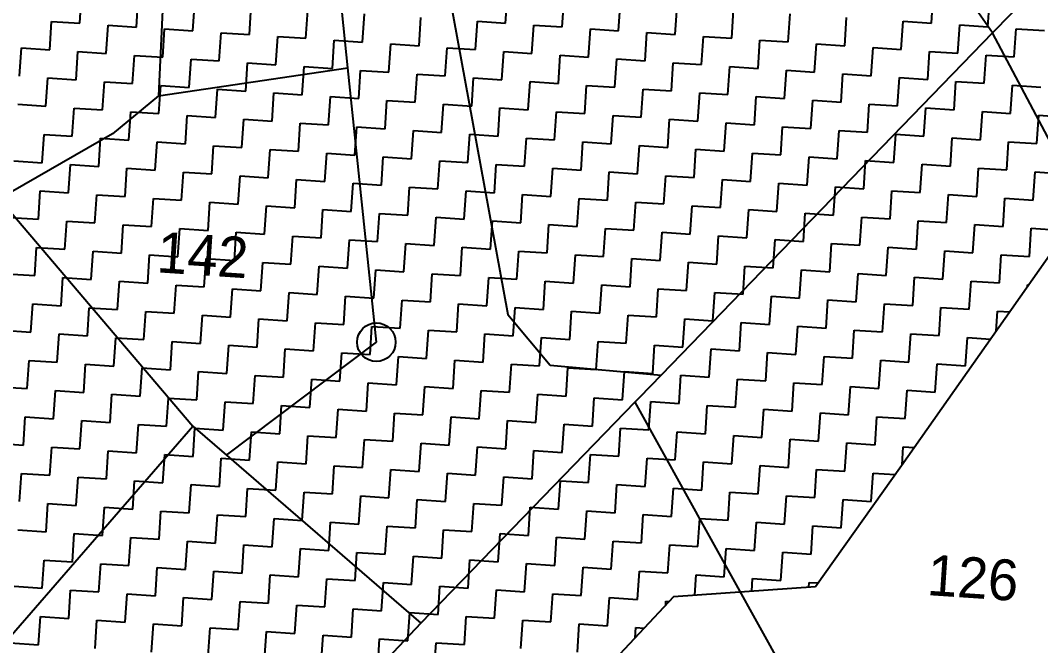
# Model space of a CAD drawing. Header units: metres. Extents: x 286068 to 287358, y 2005630 to 2007098.
# Drawn here: x 286765 to 286882, y 2006383.6 to 2006455.3 of the extents above; entities that cross this region are included whole.
import ezdxf
from ezdxf.enums import TextEntityAlignment as Align

# ---------------------------------------------------------------- set-up
doc = ezdxf.new("R2010")
doc.units = ezdxf.units.M
for name, color, linetype in [('POLY_HATCH', 12, 'Continuous'), ('POLY_PARCEL', 6, 'Continuous'), ('TEXT_PARCEL', 7, 'Continuous')]:
    doc.layers.add(name, color=color, linetype=linetype)
doc.styles.add('TEXT_MAP', font='')
doc.styles.get('TEXT_MAP').set_extended_font_data('Kruti Dev 050')

msp = doc.modelspace()

# ---------------------------------------------------------------- linework, layer by layer
msp.add_circle((286805.81, 2006418.38), 2.21)
at = {"layer": 'POLY_HATCH', "linetype": 'Continuous'}
for p, q in [((286771.79, 2006454.98), (286772.01, 2006458.22)), ((286778.28, 2006454.55), (286778.49, 2006457.79)), ((286820.64, 2006454.99), (286820.85, 2006458.23)), ((286827.12, 2006454.56), (286827.34, 2006457.8)), ((286869.48, 2006455), (286869.7, 2006458.25)), ((286875.96, 2006454.57), (286876.18, 2006457.82)), ((286784.76, 2006454.12), (286784.98, 2006457.36)), ((286791.25, 2006453.69), (286791.46, 2006456.93)), ((286833.6, 2006454.13), (286833.82, 2006457.37)), ((286840.09, 2006453.7), (286840.3, 2006456.94)), ((286797.73, 2006453.26), (286797.94, 2006456.5)), ((286804.21, 2006452.82), (286804.43, 2006456.07)), ((286810.7, 2006452.39), (286810.91, 2006455.64)), ((286846.57, 2006453.27), (286846.79, 2006456.51)), ((286853.06, 2006452.84), (286853.27, 2006456.08)), ((286859.54, 2006452.41), (286859.75, 2006455.65)), ((286768.34, 2006451.95), (286768.55, 2006455.19)), ((286768.55, 2006455.19), (286771.79, 2006454.98)), ((286774.82, 2006451.52), (286775.04, 2006454.76)), ((286775.04, 2006454.76), (286778.28, 2006454.55)), ((286781.3, 2006451.09), (286781.52, 2006454.33)), ((286781.52, 2006454.33), (286784.76, 2006454.12)), ((286817.18, 2006451.96), (286817.4, 2006455.21)), ((286817.4, 2006455.21), (286820.64, 2006454.99)), ((286823.66, 2006451.53), (286823.88, 2006454.78)), ((286823.88, 2006454.78), (286827.12, 2006454.56)), ((286830.15, 2006451.1), (286830.36, 2006454.35)), ((286830.36, 2006454.35), (286833.6, 2006454.13)), ((286866.02, 2006451.98), (286866.24, 2006455.22)), ((286866.24, 2006455.22), (286869.48, 2006455)), ((286872.51, 2006451.55), (286872.72, 2006454.79)), ((286872.72, 2006454.79), (286875.96, 2006454.57)), ((286878.99, 2006451.12), (286879.21, 2006454.36)), ((286879.21, 2006454.36), (286882.45, 2006454.14)), ((286787.79, 2006450.66), (286788, 2006453.9)), ((286788, 2006453.9), (286791.25, 2006453.69)), ((286794.27, 2006450.23), (286794.49, 2006453.47)), ((286794.49, 2006453.47), (286797.73, 2006453.26)), ((286836.63, 2006450.67), (286836.85, 2006453.91)), ((286836.85, 2006453.91), (286840.09, 2006453.7)), ((286843.11, 2006450.24), (286843.33, 2006453.48)), ((286843.33, 2006453.48), (286846.57, 2006453.27)), ((286764.88, 2006448.92), (286765.1, 2006452.17)), ((286765.1, 2006452.17), (286768.34, 2006451.95)), ((286800.76, 2006449.8), (286800.97, 2006453.04)), ((286800.97, 2006453.04), (286804.21, 2006452.82)), ((286807.24, 2006449.37), (286807.45, 2006452.61)), ((286807.45, 2006452.61), (286810.7, 2006452.39)), ((286813.72, 2006448.94), (286813.94, 2006452.18)), ((286813.94, 2006452.18), (286817.18, 2006451.96)), ((286849.6, 2006449.81), (286849.81, 2006453.05)), ((286849.81, 2006453.05), (286853.06, 2006452.84)), ((286856.08, 2006449.38), (286856.3, 2006452.62)), ((286856.3, 2006452.62), (286859.54, 2006452.41)), ((286862.57, 2006448.95), (286862.78, 2006452.19)), ((286862.78, 2006452.19), (286866.02, 2006451.98)), ((286771.36, 2006448.49), (286771.58, 2006451.74)), ((286771.58, 2006451.74), (286774.82, 2006451.52)), ((286777.85, 2006448.06), (286778.06, 2006451.3)), ((286778.06, 2006451.3), (286781.3, 2006451.09)), ((286784.33, 2006447.63), (286784.55, 2006450.87)), ((286784.55, 2006450.87), (286787.79, 2006450.66)), ((286820.21, 2006448.51), (286820.42, 2006451.75)), ((286820.42, 2006451.75), (286823.66, 2006451.53)), ((286826.69, 2006448.08), (286826.91, 2006451.32)), ((286826.91, 2006451.32), (286830.15, 2006451.1)), ((286833.17, 2006447.65), (286833.39, 2006450.89)), ((286833.39, 2006450.89), (286836.63, 2006450.67)), ((286869.05, 2006448.52), (286869.26, 2006451.76)), ((286869.26, 2006451.76), (286872.51, 2006451.55)), ((286875.53, 2006448.09), (286875.75, 2006451.33)), ((286875.75, 2006451.33), (286878.99, 2006451.12)), ((286790.82, 2006447.2), (286791.03, 2006450.44)), ((286791.03, 2006450.44), (286794.27, 2006450.23)), ((286797.3, 2006446.77), (286797.51, 2006450.01)), ((286797.51, 2006450.01), (286800.76, 2006449.8)), ((286803.78, 2006446.34), (286804, 2006449.58)), ((286804, 2006449.58), (286807.24, 2006449.37)), ((286839.66, 2006447.22), (286839.87, 2006450.46)), ((286839.87, 2006450.46), (286843.11, 2006450.24)), ((286846.14, 2006446.79), (286846.36, 2006450.03)), ((286846.36, 2006450.03), (286849.6, 2006449.81)), ((286852.63, 2006446.35), (286852.84, 2006449.6)), ((286852.84, 2006449.6), (286856.08, 2006449.38)), ((286767.91, 2006445.47), (286768.12, 2006448.71)), ((286768.12, 2006448.71), (286771.36, 2006448.49)), ((286810.27, 2006445.91), (286810.48, 2006449.15)), ((286810.48, 2006449.15), (286813.72, 2006448.94)), ((286816.75, 2006445.48), (286816.97, 2006448.72)), ((286816.97, 2006448.72), (286820.21, 2006448.51)), ((286859.11, 2006445.92), (286859.32, 2006449.17)), ((286859.32, 2006449.17), (286862.57, 2006448.95)), ((286865.59, 2006445.49), (286865.81, 2006448.74)), ((286865.81, 2006448.74), (286869.05, 2006448.52)), ((286774.39, 2006445.04), (286774.61, 2006448.28)), ((286774.61, 2006448.28), (286777.85, 2006448.06)), ((286780.87, 2006444.61), (286781.09, 2006447.85)), ((286781.09, 2006447.85), (286784.33, 2006447.63)), ((286787.36, 2006444.18), (286787.57, 2006447.42)), ((286787.57, 2006447.42), (286790.82, 2006447.2)), ((286823.23, 2006445.05), (286823.45, 2006448.29)), ((286823.45, 2006448.29), (286826.69, 2006448.08)), ((286829.72, 2006444.62), (286829.93, 2006447.86)), ((286829.93, 2006447.86), (286833.17, 2006447.65)), ((286836.2, 2006444.19), (286836.42, 2006447.43)), ((286836.42, 2006447.43), (286839.66, 2006447.22)), ((286872.08, 2006445.06), (286872.29, 2006448.31)), ((286872.29, 2006448.31), (286875.53, 2006448.09)), ((286878.56, 2006444.63), (286878.78, 2006447.88)), ((286878.78, 2006447.88), (286882.02, 2006447.66)), ((286793.84, 2006443.74), (286794.06, 2006446.99)), ((286794.06, 2006446.99), (286797.3, 2006446.77)), ((286800.33, 2006443.31), (286800.54, 2006446.56)), ((286800.54, 2006446.56), (286803.78, 2006446.34)), ((286806.81, 2006442.88), (286807.02, 2006446.13)), ((286807.02, 2006446.13), (286810.27, 2006445.91)), ((286842.68, 2006443.76), (286842.9, 2006447)), ((286842.9, 2006447), (286846.14, 2006446.79)), ((286849.17, 2006443.33), (286849.38, 2006446.57)), ((286849.38, 2006446.57), (286852.63, 2006446.35)), ((286855.65, 2006442.9), (286855.87, 2006446.14)), ((286855.87, 2006446.14), (286859.11, 2006445.92)), ((286764.67, 2006445.68), (286767.91, 2006445.47)), ((286770.93, 2006442.01), (286771.15, 2006445.25)), ((286771.15, 2006445.25), (286774.39, 2006445.04)), ((286813.29, 2006442.45), (286813.51, 2006445.7)), ((286813.51, 2006445.7), (286816.75, 2006445.48)), ((286819.78, 2006442.02), (286819.99, 2006445.27)), ((286819.99, 2006445.27), (286823.23, 2006445.05)), ((286862.14, 2006442.47), (286862.35, 2006445.71)), ((286862.35, 2006445.71), (286865.59, 2006445.49)), ((286868.62, 2006442.04), (286868.83, 2006445.28)), ((286868.83, 2006445.28), (286872.08, 2006445.06)), ((286777.42, 2006441.58), (286777.63, 2006444.82)), ((286777.63, 2006444.82), (286780.87, 2006444.61)), ((286783.9, 2006441.15), (286784.12, 2006444.39)), ((286784.12, 2006444.39), (286787.36, 2006444.18)), ((286790.38, 2006440.72), (286790.6, 2006443.96)), ((286790.6, 2006443.96), (286793.84, 2006443.74)), ((286826.26, 2006441.59), (286826.48, 2006444.83)), ((286826.48, 2006444.83), (286829.72, 2006444.62)), ((286832.74, 2006441.16), (286832.96, 2006444.4)), ((286832.96, 2006444.4), (286836.2, 2006444.19)), ((286839.23, 2006440.73), (286839.44, 2006443.97)), ((286839.44, 2006443.97), (286842.68, 2006443.76)), ((286875.1, 2006441.61), (286875.32, 2006444.85)), ((286875.32, 2006444.85), (286878.56, 2006444.63)), ((286881.59, 2006441.18), (286881.8, 2006444.42)), ((286881.8, 2006444.42), (286885.04, 2006444.2)), ((286796.87, 2006440.29), (286797.08, 2006443.53)), ((286797.08, 2006443.53), (286800.33, 2006443.31)), ((286803.35, 2006439.86), (286803.57, 2006443.1)), ((286803.57, 2006443.1), (286806.81, 2006442.88)), ((286809.84, 2006439.43), (286810.05, 2006442.67)), ((286810.05, 2006442.67), (286813.29, 2006442.45)), ((286845.71, 2006440.3), (286845.93, 2006443.54)), ((286845.93, 2006443.54), (286849.17, 2006443.33)), ((286852.19, 2006439.87), (286852.41, 2006443.11)), ((286852.41, 2006443.11), (286855.65, 2006442.9)), ((286858.68, 2006439.44), (286858.89, 2006442.68)), ((286858.89, 2006442.68), (286862.14, 2006442.47)), ((286767.48, 2006438.98), (286767.69, 2006442.22)), ((286767.69, 2006442.22), (286770.93, 2006442.01)), ((286773.96, 2006438.55), (286774.18, 2006441.79)), ((286774.18, 2006441.79), (286777.42, 2006441.58)), ((286780.44, 2006438.12), (286780.66, 2006441.36)), ((286780.66, 2006441.36), (286783.9, 2006441.15)), ((286816.32, 2006439), (286816.53, 2006442.24)), ((286816.53, 2006442.24), (286819.78, 2006442.02)), ((286822.8, 2006438.57), (286823.02, 2006441.81)), ((286823.02, 2006441.81), (286826.26, 2006441.59)), ((286829.29, 2006438.14), (286829.5, 2006441.38)), ((286829.5, 2006441.38), (286832.74, 2006441.16)), ((286865.16, 2006439.01), (286865.38, 2006442.25)), ((286865.38, 2006442.25), (286868.62, 2006442.04)), ((286871.65, 2006438.58), (286871.86, 2006441.82)), ((286871.86, 2006441.82), (286875.1, 2006441.61)), ((286878.13, 2006438.15), (286878.34, 2006441.39)), ((286878.34, 2006441.39), (286881.59, 2006441.18)), ((286786.93, 2006437.69), (286787.14, 2006440.93)), ((286787.14, 2006440.93), (286790.38, 2006440.72)), ((286793.41, 2006437.26), (286793.63, 2006440.5)), ((286793.63, 2006440.5), (286796.87, 2006440.29)), ((286835.77, 2006437.71), (286835.99, 2006440.95)), ((286835.99, 2006440.95), (286839.23, 2006440.73)), ((286842.25, 2006437.28), (286842.47, 2006440.52)), ((286842.47, 2006440.52), (286845.71, 2006440.3)), ((286764.23, 2006439.2), (286767.48, 2006438.98)), ((286799.9, 2006436.83), (286800.11, 2006440.07)), ((286800.11, 2006440.07), (286803.35, 2006439.86)), ((286806.38, 2006436.4), (286806.59, 2006439.64)), ((286806.59, 2006439.64), (286809.84, 2006439.43)), ((286812.86, 2006435.97), (286813.08, 2006439.21)), ((286813.08, 2006439.21), (286816.32, 2006439)), ((286848.74, 2006436.84), (286848.95, 2006440.09)), ((286848.95, 2006440.09), (286852.19, 2006439.87)), ((286855.22, 2006436.41), (286855.44, 2006439.66)), ((286855.44, 2006439.66), (286858.68, 2006439.44)), ((286861.71, 2006435.98), (286861.92, 2006439.23)), ((286861.92, 2006439.23), (286865.16, 2006439.01)), ((286770.5, 2006435.53), (286770.72, 2006438.77)), ((286770.72, 2006438.77), (286773.96, 2006438.55)), ((286776.99, 2006435.1), (286777.2, 2006438.34)), ((286777.2, 2006438.34), (286780.44, 2006438.12)), ((286783.47, 2006434.67), (286783.69, 2006437.91)), ((286783.69, 2006437.91), (286786.93, 2006437.69)), ((286819.35, 2006435.54), (286819.56, 2006438.78)), ((286819.56, 2006438.78), (286822.8, 2006438.57)), ((286825.83, 2006435.11), (286826.04, 2006438.35)), ((286826.04, 2006438.35), (286829.29, 2006438.14)), ((286832.31, 2006434.68), (286832.53, 2006437.92)), ((286832.53, 2006437.92), (286835.77, 2006437.71)), ((286868.19, 2006435.55), (286868.4, 2006438.8)), ((286868.4, 2006438.8), (286871.65, 2006438.58)), ((286874.67, 2006435.12), (286874.89, 2006438.36)), ((286874.89, 2006438.36), (286878.13, 2006438.15)), ((286881.16, 2006434.69), (286881.37, 2006437.93)), ((286881.37, 2006437.93), (286884.61, 2006437.72)), ((286789.95, 2006434.23), (286790.17, 2006437.48)), ((286790.17, 2006437.48), (286793.41, 2006437.26)), ((286796.44, 2006433.8), (286796.65, 2006437.05)), ((286796.65, 2006437.05), (286799.9, 2006436.83)), ((286838.8, 2006434.25), (286839.01, 2006437.49)), ((286839.01, 2006437.49), (286842.25, 2006437.28)), ((286845.28, 2006433.82), (286845.5, 2006437.06)), ((286845.5, 2006437.06), (286848.74, 2006436.84)), ((286767.05, 2006432.5), (286767.26, 2006435.74)), ((286767.26, 2006435.74), (286770.5, 2006435.53)), ((286802.92, 2006433.37), (286803.14, 2006436.62)), ((286803.14, 2006436.62), (286806.38, 2006436.4)), ((286809.41, 2006432.94), (286809.62, 2006436.19)), ((286809.62, 2006436.19), (286812.86, 2006435.97)), ((286815.89, 2006432.51), (286816.1, 2006435.75)), ((286816.1, 2006435.75), (286819.35, 2006435.54)), ((286851.76, 2006433.39), (286851.98, 2006436.63)), ((286851.98, 2006436.63), (286855.22, 2006436.41)), ((286858.25, 2006432.96), (286858.46, 2006436.2)), ((286858.46, 2006436.2), (286861.71, 2006435.98)), ((286864.73, 2006432.53), (286864.95, 2006435.77)), ((286864.95, 2006435.77), (286868.19, 2006435.55)), ((286773.53, 2006432.07), (286773.75, 2006435.31)), ((286773.75, 2006435.31), (286776.99, 2006435.1)), ((286780.01, 2006431.64), (286780.23, 2006434.88)), ((286780.23, 2006434.88), (286783.47, 2006434.67)), ((286786.5, 2006431.21), (286786.71, 2006434.45)), ((286786.71, 2006434.45), (286789.95, 2006434.23)), ((286822.37, 2006432.08), (286822.59, 2006435.32)), ((286822.59, 2006435.32), (286825.83, 2006435.11)), ((286828.86, 2006431.65), (286829.07, 2006434.89)), ((286829.07, 2006434.89), (286832.31, 2006434.68)), ((286835.34, 2006431.22), (286835.56, 2006434.46)), ((286835.56, 2006434.46), (286838.8, 2006434.25)), ((286871.22, 2006432.1), (286871.43, 2006435.34)), ((286871.43, 2006435.34), (286874.67, 2006435.12)), ((286877.7, 2006431.67), (286877.91, 2006434.91)), ((286877.91, 2006434.91), (286881.16, 2006434.69)), ((286792.98, 2006430.78), (286793.2, 2006434.02)), ((286793.2, 2006434.02), (286796.44, 2006433.8)), ((286799.46, 2006430.35), (286799.68, 2006433.59)), ((286799.68, 2006433.59), (286802.92, 2006433.37)), ((286841.82, 2006430.79), (286842.04, 2006434.03)), ((286842.04, 2006434.03), (286845.28, 2006433.82)), ((286848.31, 2006430.36), (286848.52, 2006433.6)), ((286848.52, 2006433.6), (286851.76, 2006433.39)), ((286854.79, 2006429.93), (286855.01, 2006433.17)), ((286855.01, 2006433.17), (286858.25, 2006432.96)), ((286763.8, 2006432.71), (286767.05, 2006432.5)), ((286770.07, 2006429.04), (286770.29, 2006432.28)), ((286770.29, 2006432.28), (286773.53, 2006432.07)), ((286805.95, 2006429.92), (286806.16, 2006433.16)), ((286806.16, 2006433.16), (286809.41, 2006432.94)), ((286812.43, 2006429.49), (286812.65, 2006432.73)), ((286812.65, 2006432.73), (286815.89, 2006432.51)), ((286818.92, 2006429.06), (286819.13, 2006432.3)), ((286819.13, 2006432.3), (286822.37, 2006432.08)), ((286861.27, 2006429.5), (286861.49, 2006432.74)), ((286861.49, 2006432.74), (286864.73, 2006432.53)), ((286867.76, 2006429.07), (286867.97, 2006432.31)), ((286867.97, 2006432.31), (286871.22, 2006432.1)), ((286776.56, 2006428.61), (286776.77, 2006431.85)), ((286776.77, 2006431.85), (286780.01, 2006431.64)), ((286783.04, 2006428.18), (286783.26, 2006431.42)), ((286783.26, 2006431.42), (286786.5, 2006431.21)), ((286789.52, 2006427.75), (286789.74, 2006430.99)), ((286789.74, 2006430.99), (286792.98, 2006430.78)), ((286825.4, 2006428.63), (286825.61, 2006431.87)), ((286825.61, 2006431.87), (286828.86, 2006431.65)), ((286831.88, 2006428.2), (286832.1, 2006431.44)), ((286832.1, 2006431.44), (286835.34, 2006431.22)), ((286838.37, 2006427.76), (286838.58, 2006431.01)), ((286838.58, 2006431.01), (286841.82, 2006430.79)), ((286874.24, 2006428.64), (286874.46, 2006431.88)), ((286874.46, 2006431.88), (286877.7, 2006431.67)), ((286880.73, 2006428.21), (286880.94, 2006431.45)), ((286880.94, 2006431.45), (286884.18, 2006431.24)), ((286796.01, 2006427.32), (286796.22, 2006430.56)), ((286796.22, 2006430.56), (286799.46, 2006430.35)), ((286802.49, 2006426.89), (286802.71, 2006430.13)), ((286802.71, 2006430.13), (286805.95, 2006429.92)), ((286808.97, 2006426.46), (286809.19, 2006429.7)), ((286809.19, 2006429.7), (286812.43, 2006429.49)), ((286844.85, 2006427.33), (286845.07, 2006430.58)), ((286845.07, 2006430.58), (286848.31, 2006430.36)), ((286851.33, 2006426.9), (286851.55, 2006430.15)), ((286851.55, 2006430.15), (286854.79, 2006429.93)), ((286857.82, 2006426.47), (286858.03, 2006429.72)), ((286858.03, 2006429.72), (286861.27, 2006429.5)), ((286766.62, 2006426.02), (286766.83, 2006429.26)), ((286766.83, 2006429.26), (286770.07, 2006429.04)), ((286773.1, 2006425.59), (286773.31, 2006428.83)), ((286773.31, 2006428.83), (286776.56, 2006428.61)), ((286815.46, 2006426.03), (286815.67, 2006429.27)), ((286815.67, 2006429.27), (286818.92, 2006429.06)), ((286821.94, 2006425.6), (286822.16, 2006428.84)), ((286822.16, 2006428.84), (286825.4, 2006428.63)), ((286864.3, 2006426.04), (286864.52, 2006429.28)), ((286864.52, 2006429.28), (286867.76, 2006429.07)), ((286870.78, 2006425.61), (286871, 2006428.85)), ((286871, 2006428.85), (286874.24, 2006428.64)), ((286779.58, 2006425.15), (286779.8, 2006428.4)), ((286779.8, 2006428.4), (286783.04, 2006428.18)), ((286786.07, 2006424.72), (286786.28, 2006427.97)), ((286786.28, 2006427.97), (286789.52, 2006427.75)), ((286792.55, 2006424.29), (286792.77, 2006427.54)), ((286792.77, 2006427.54), (286796.01, 2006427.32)), ((286828.43, 2006425.17), (286828.64, 2006428.41)), ((286828.64, 2006428.41), (286831.88, 2006428.2)), ((286834.91, 2006424.74), (286835.12, 2006427.98)), ((286835.12, 2006427.98), (286838.37, 2006427.76)), ((286841.39, 2006424.31), (286841.61, 2006427.55)), ((286841.61, 2006427.55), (286844.85, 2006427.33)), ((286877.27, 2006425.18), (286877.48, 2006428.42)), ((286877.48, 2006428.42), (286880.73, 2006428.21)), ((286763.37, 2006426.23), (286766.62, 2006426.02)), ((286799.03, 2006423.86), (286799.25, 2006427.11)), ((286799.25, 2006427.11), (286802.49, 2006426.89)), ((286805.52, 2006423.43), (286805.73, 2006426.67)), ((286805.73, 2006426.67), (286808.97, 2006426.46)), ((286812, 2006423), (286812.22, 2006426.24)), ((286812.22, 2006426.24), (286815.46, 2006426.03)), ((286847.88, 2006423.88), (286848.09, 2006427.12)), ((286848.09, 2006427.12), (286851.33, 2006426.9)), ((286854.36, 2006423.45), (286854.58, 2006426.69)), ((286854.58, 2006426.69), (286857.82, 2006426.47)), ((286860.84, 2006423.02), (286861.06, 2006426.26)), ((286861.06, 2006426.26), (286864.3, 2006426.04)), ((286769.64, 2006422.56), (286769.86, 2006425.8)), ((286769.86, 2006425.8), (286773.1, 2006425.59)), ((286776.13, 2006422.13), (286776.34, 2006425.37)), ((286776.34, 2006425.37), (286779.58, 2006425.15)), ((286818.49, 2006422.57), (286818.7, 2006425.81)), ((286818.7, 2006425.81), (286821.94, 2006425.6)), ((286824.97, 2006422.14), (286825.18, 2006425.38)), ((286825.18, 2006425.38), (286828.43, 2006425.17)), ((286867.33, 2006422.59), (286867.54, 2006425.83)), ((286867.54, 2006425.83), (286870.78, 2006425.61)), ((286873.81, 2006422.16), (286874.03, 2006425.4)), ((286874.03, 2006425.4), (286877.27, 2006425.18)), ((286782.61, 2006421.7), (286782.83, 2006424.94)), ((286782.83, 2006424.94), (286786.07, 2006424.72)), ((286789.09, 2006421.27), (286789.31, 2006424.51)), ((286789.31, 2006424.51), (286792.55, 2006424.29)), ((286795.58, 2006420.84), (286795.79, 2006424.08)), ((286795.79, 2006424.08), (286799.03, 2006423.86)), ((286831.45, 2006421.71), (286831.67, 2006424.95)), ((286831.67, 2006424.95), (286834.91, 2006424.74)), ((286837.94, 2006421.28), (286838.15, 2006424.52)), ((286838.15, 2006424.52), (286841.39, 2006424.31)), ((286844.42, 2006420.85), (286844.64, 2006424.09)), ((286844.64, 2006424.09), (286847.88, 2006423.88)), ((286880.49, 2006424.73), (286880.51, 2006424.97)), ((286880.51, 2006424.97), (286880.65, 2006424.96)), ((286766.19, 2006419.53), (286766.4, 2006422.77)), ((286766.4, 2006422.77), (286769.64, 2006422.56)), ((286802.06, 2006420.41), (286802.28, 2006423.65)), ((286802.28, 2006423.65), (286805.52, 2006423.43)), ((286808.54, 2006419.98), (286808.76, 2006423.22)), ((286808.76, 2006423.22), (286812, 2006423)), ((286815.03, 2006419.55), (286815.24, 2006422.79)), ((286815.24, 2006422.79), (286818.49, 2006422.57)), ((286850.9, 2006420.42), (286851.12, 2006423.66)), ((286851.12, 2006423.66), (286854.36, 2006423.45)), ((286857.39, 2006419.99), (286857.6, 2006423.23)), ((286857.6, 2006423.23), (286860.84, 2006423.02)), ((286863.87, 2006419.56), (286864.09, 2006422.8)), ((286864.09, 2006422.8), (286867.33, 2006422.59)), ((286772.67, 2006419.1), (286772.88, 2006422.34)), ((286772.88, 2006422.34), (286776.13, 2006422.13)), ((286779.15, 2006418.67), (286779.37, 2006421.91)), ((286779.37, 2006421.91), (286782.61, 2006421.7)), ((286785.64, 2006418.24), (286785.85, 2006421.48)), ((286785.85, 2006421.48), (286789.09, 2006421.27)), ((286821.51, 2006419.12), (286821.73, 2006422.36)), ((286821.73, 2006422.36), (286824.97, 2006422.14)), ((286828, 2006418.68), (286828.21, 2006421.93)), ((286828.21, 2006421.93), (286831.45, 2006421.71)), ((286834.48, 2006418.25), (286834.69, 2006421.5)), ((286834.69, 2006421.5), (286837.94, 2006421.28)), ((286870.35, 2006419.13), (286870.57, 2006422.37)), ((286870.57, 2006422.37), (286873.81, 2006422.16)), ((286876.9, 2006419.63), (286877.05, 2006421.94)), ((286877.05, 2006421.94), (286878.46, 2006421.85)), ((286792.12, 2006417.81), (286792.34, 2006421.05)), ((286792.34, 2006421.05), (286795.58, 2006420.84)), ((286798.6, 2006417.38), (286798.82, 2006420.62)), ((286798.82, 2006420.62), (286802.06, 2006420.41)), ((286840.96, 2006417.82), (286841.18, 2006421.07)), ((286841.18, 2006421.07), (286844.42, 2006420.85)), ((286847.45, 2006417.39), (286847.66, 2006420.64)), ((286847.66, 2006420.64), (286850.9, 2006420.42)), ((286762.94, 2006419.75), (286766.19, 2006419.53)), ((286769.21, 2006416.07), (286769.43, 2006419.32)), ((286769.43, 2006419.32), (286772.67, 2006419.1)), ((286805.09, 2006416.95), (286805.3, 2006420.19)), ((286805.3, 2006420.19), (286808.54, 2006419.98)), ((286811.57, 2006416.52), (286811.79, 2006419.76)), ((286811.79, 2006419.76), (286815.03, 2006419.55)), ((286818.05, 2006416.09), (286818.27, 2006419.33)), ((286818.27, 2006419.33), (286821.51, 2006419.12)), ((286853.93, 2006416.96), (286854.15, 2006420.21)), ((286854.15, 2006420.21), (286857.39, 2006419.99)), ((286860.41, 2006416.53), (286860.63, 2006419.77)), ((286860.63, 2006419.77), (286863.87, 2006419.56)), ((286866.9, 2006416.1), (286867.11, 2006419.34)), ((286867.11, 2006419.34), (286870.35, 2006419.13)), ((286775.7, 2006415.64), (286775.91, 2006418.89)), ((286775.91, 2006418.89), (286779.15, 2006418.67)), ((286782.18, 2006415.21), (286782.39, 2006418.46)), ((286782.39, 2006418.46), (286785.64, 2006418.24)), ((286788.66, 2006414.78), (286788.88, 2006418.03)), ((286788.88, 2006418.03), (286792.12, 2006417.81)), ((286824.54, 2006415.66), (286824.75, 2006418.9)), ((286824.75, 2006418.9), (286828, 2006418.68)), ((286831.02, 2006415.23), (286831.24, 2006418.47)), ((286831.24, 2006418.47), (286834.48, 2006418.25)), ((286837.51, 2006414.8), (286837.72, 2006418.04)), ((286837.72, 2006418.04), (286840.96, 2006417.82)), ((286873.38, 2006415.67), (286873.6, 2006418.91)), ((286873.6, 2006418.91), (286876.27, 2006418.74)), ((286795.15, 2006414.35), (286795.36, 2006417.6)), ((286795.36, 2006417.6), (286798.6, 2006417.38)), ((286801.63, 2006413.92), (286801.85, 2006417.16)), ((286801.85, 2006417.16), (286805.09, 2006416.95)), ((286843.99, 2006414.37), (286844.2, 2006417.61)), ((286844.2, 2006417.61), (286847.45, 2006417.39)), ((286850.47, 2006413.94), (286850.69, 2006417.18)), ((286850.69, 2006417.18), (286853.93, 2006416.96)), ((286765.76, 2006413.05), (286765.97, 2006416.29)), ((286765.97, 2006416.29), (286769.21, 2006416.07)), ((286772.24, 2006412.62), (286772.45, 2006415.86)), ((286772.45, 2006415.86), (286775.7, 2006415.64)), ((286808.11, 2006413.49), (286808.33, 2006416.73)), ((286808.33, 2006416.73), (286811.57, 2006416.52)), ((286814.6, 2006413.06), (286814.81, 2006416.3)), ((286814.81, 2006416.3), (286818.05, 2006416.09)), ((286821.08, 2006412.63), (286821.3, 2006415.87)), ((286821.3, 2006415.87), (286824.54, 2006415.66)), ((286856.96, 2006413.51), (286857.17, 2006416.75)), ((286857.17, 2006416.75), (286860.41, 2006416.53)), ((286863.44, 2006413.08), (286863.66, 2006416.32)), ((286863.66, 2006416.32), (286866.9, 2006416.1)), ((286869.92, 2006412.65), (286870.14, 2006415.89)), ((286870.14, 2006415.89), (286873.38, 2006415.67)), ((286778.72, 2006412.19), (286778.94, 2006415.43)), ((286778.94, 2006415.43), (286782.18, 2006415.21)), ((286785.21, 2006411.76), (286785.42, 2006415)), ((286785.42, 2006415), (286788.66, 2006414.78)), ((286791.69, 2006411.33), (286791.9, 2006414.57)), ((286791.9, 2006414.57), (286795.15, 2006414.35)), ((286827.57, 2006412.2), (286827.78, 2006415.44)), ((286827.78, 2006415.44), (286831.02, 2006415.23)), ((286834.05, 2006411.77), (286834.26, 2006415.01)), ((286834.26, 2006415.01), (286837.51, 2006414.8)), ((286840.53, 2006411.34), (286840.75, 2006414.58)), ((286840.75, 2006414.58), (286843.99, 2006414.37)), ((286798.17, 2006410.9), (286798.39, 2006414.14)), ((286798.39, 2006414.14), (286801.63, 2006413.92)), ((286804.66, 2006410.47), (286804.87, 2006413.71)), ((286804.87, 2006413.71), (286808.11, 2006413.49)), ((286811.14, 2006410.04), (286811.36, 2006413.28)), ((286811.36, 2006413.28), (286814.6, 2006413.06)), ((286847.02, 2006410.91), (286847.23, 2006414.15)), ((286847.23, 2006414.15), (286850.47, 2006413.94)), ((286853.5, 2006410.48), (286853.71, 2006413.72)), ((286853.71, 2006413.72), (286856.96, 2006413.51)), ((286859.98, 2006410.05), (286860.2, 2006413.29)), ((286860.2, 2006413.29), (286863.44, 2006413.08)), ((286762.51, 2006413.26), (286765.76, 2006413.05)), ((286768.78, 2006409.59), (286769, 2006412.83)), ((286769, 2006412.83), (286772.24, 2006412.62)), ((286775.27, 2006409.16), (286775.48, 2006412.4)), ((286775.48, 2006412.4), (286778.72, 2006412.19)), ((286817.62, 2006409.6), (286817.84, 2006412.85)), ((286817.84, 2006412.85), (286821.08, 2006412.63)), ((286824.11, 2006409.17), (286824.32, 2006412.42)), ((286824.32, 2006412.42), (286827.57, 2006412.2)), ((286866.47, 2006409.62), (286866.68, 2006412.86)), ((286866.68, 2006412.86), (286869.92, 2006412.65)), ((286781.75, 2006408.73), (286781.96, 2006411.97)), ((286781.96, 2006411.97), (286785.21, 2006411.76)), ((286788.23, 2006408.3), (286788.45, 2006411.54)), ((286788.45, 2006411.54), (286791.69, 2006411.33)), ((286794.72, 2006407.87), (286794.93, 2006411.11)), ((286794.93, 2006411.11), (286798.17, 2006410.9)), ((286830.59, 2006408.74), (286830.81, 2006411.99)), ((286830.81, 2006411.99), (286834.05, 2006411.77)), ((286837.08, 2006408.31), (286837.29, 2006411.56)), ((286837.29, 2006411.56), (286840.53, 2006411.34)), ((286843.56, 2006407.88), (286843.77, 2006411.13)), ((286843.77, 2006411.13), (286847.02, 2006410.91)), ((286765.32, 2006406.56), (286765.54, 2006409.81)), ((286765.54, 2006409.81), (286768.78, 2006409.59)), ((286801.2, 2006407.44), (286801.42, 2006410.68)), ((286801.42, 2006410.68), (286804.66, 2006410.47)), ((286807.68, 2006407.01), (286807.9, 2006410.25)), ((286807.9, 2006410.25), (286811.14, 2006410.04)), ((286814.17, 2006406.58), (286814.38, 2006409.82)), ((286814.38, 2006409.82), (286817.62, 2006409.6)), ((286850.04, 2006407.45), (286850.26, 2006410.69)), ((286850.26, 2006410.69), (286853.5, 2006410.48)), ((286856.53, 2006407.02), (286856.74, 2006410.26)), ((286856.74, 2006410.26), (286859.98, 2006410.05)), ((286863.01, 2006406.59), (286863.23, 2006409.83)), ((286863.23, 2006409.83), (286866.47, 2006409.62)), ((286771.81, 2006406.13), (286772.02, 2006409.38)), ((286772.02, 2006409.38), (286775.27, 2006409.16)), ((286778.29, 2006405.7), (286778.51, 2006408.95)), ((286778.51, 2006408.95), (286781.75, 2006408.73)), ((286820.65, 2006406.15), (286820.87, 2006409.39)), ((286820.87, 2006409.39), (286824.11, 2006409.17)), ((286827.13, 2006405.72), (286827.35, 2006408.96)), ((286827.35, 2006408.96), (286830.59, 2006408.74)), ((286784.78, 2006405.27), (286784.99, 2006408.52)), ((286784.99, 2006408.52), (286788.23, 2006408.3)), ((286791.26, 2006404.84), (286791.47, 2006408.08)), ((286791.47, 2006408.08), (286794.72, 2006407.87)), ((286797.74, 2006404.41), (286797.96, 2006407.65)), ((286797.96, 2006407.65), (286801.2, 2006407.44)), ((286833.62, 2006405.29), (286833.83, 2006408.53)), ((286833.83, 2006408.53), (286837.08, 2006408.31)), ((286840.1, 2006404.86), (286840.32, 2006408.1)), ((286840.32, 2006408.1), (286843.56, 2006407.88)), ((286846.59, 2006404.43), (286846.8, 2006407.67)), ((286846.8, 2006407.67), (286850.04, 2006407.45)), ((286762.08, 2006406.78), (286765.32, 2006406.56)), ((286768.35, 2006403.11), (286768.57, 2006406.35)), ((286768.57, 2006406.35), (286771.81, 2006406.13)), ((286804.23, 2006403.98), (286804.44, 2006407.22)), ((286804.44, 2006407.22), (286807.68, 2006407.01)), ((286810.71, 2006403.55), (286810.93, 2006406.79)), ((286810.93, 2006406.79), (286814.17, 2006406.58)), ((286817.19, 2006403.12), (286817.41, 2006406.36)), ((286817.41, 2006406.36), (286820.65, 2006406.15)), ((286853.07, 2006404), (286853.28, 2006407.24)), ((286853.28, 2006407.24), (286856.53, 2006407.02)), ((286859.55, 2006403.57), (286859.77, 2006406.81)), ((286859.77, 2006406.81), (286863.01, 2006406.59)), ((286866.11, 2006404.3), (286866.25, 2006406.38)), ((286866.25, 2006406.38), (286867.52, 2006406.29)), ((286774.84, 2006402.68), (286775.05, 2006405.92)), ((286775.05, 2006405.92), (286778.29, 2006405.7)), ((286781.32, 2006402.25), (286781.53, 2006405.49)), ((286781.53, 2006405.49), (286784.78, 2006405.27)), ((286823.68, 2006402.69), (286823.89, 2006405.93)), ((286823.89, 2006405.93), (286827.13, 2006405.72)), ((286830.16, 2006402.26), (286830.38, 2006405.5)), ((286830.38, 2006405.5), (286833.62, 2006405.29)), ((286787.8, 2006401.82), (286788.02, 2006405.06)), ((286788.02, 2006405.06), (286791.26, 2006404.84)), ((286794.29, 2006401.39), (286794.5, 2006404.63)), ((286794.5, 2006404.63), (286797.74, 2006404.41)), ((286800.77, 2006400.96), (286800.98, 2006404.2)), ((286800.98, 2006404.2), (286804.23, 2006403.98)), ((286836.65, 2006401.83), (286836.86, 2006405.07)), ((286836.86, 2006405.07), (286840.1, 2006404.86)), ((286843.13, 2006401.4), (286843.34, 2006404.64)), ((286843.34, 2006404.64), (286846.59, 2006404.43)), ((286849.61, 2006400.97), (286849.83, 2006404.21)), ((286849.83, 2006404.21), (286853.07, 2006404)), ((286764.89, 2006400.08), (286765.11, 2006403.32)), ((286765.11, 2006403.32), (286768.35, 2006403.11)), ((286771.38, 2006399.65), (286771.59, 2006402.89)), ((286771.59, 2006402.89), (286774.84, 2006402.68)), ((286807.25, 2006400.53), (286807.47, 2006403.77)), ((286807.47, 2006403.77), (286810.71, 2006403.55)), ((286813.74, 2006400.09), (286813.95, 2006403.34)), ((286813.95, 2006403.34), (286817.19, 2006403.12)), ((286820.22, 2006399.66), (286820.44, 2006402.91)), ((286820.44, 2006402.91), (286823.68, 2006402.69)), ((286856.1, 2006400.54), (286856.31, 2006403.78)), ((286856.31, 2006403.78), (286859.55, 2006403.57)), ((286862.58, 2006400.11), (286862.79, 2006403.35)), ((286862.79, 2006403.35), (286865.32, 2006403.18)), ((286777.86, 2006399.22), (286778.08, 2006402.46)), ((286778.08, 2006402.46), (286781.32, 2006402.25)), ((286784.35, 2006398.79), (286784.56, 2006402.03)), ((286784.56, 2006402.03), (286787.8, 2006401.82)), ((286790.83, 2006398.36), (286791.04, 2006401.6)), ((286791.04, 2006401.6), (286794.29, 2006401.39)), ((286826.7, 2006399.23), (286826.92, 2006402.48)), ((286826.92, 2006402.48), (286830.16, 2006402.26)), ((286833.19, 2006398.8), (286833.4, 2006402.05)), ((286833.4, 2006402.05), (286836.65, 2006401.83)), ((286839.67, 2006398.37), (286839.89, 2006401.61)), ((286839.89, 2006401.61), (286843.13, 2006401.4)), ((286797.31, 2006397.93), (286797.53, 2006401.17)), ((286797.53, 2006401.17), (286800.77, 2006400.96)), ((286803.8, 2006397.5), (286804.01, 2006400.74)), ((286804.01, 2006400.74), (286807.25, 2006400.53)), ((286846.16, 2006397.94), (286846.37, 2006401.18)), ((286846.37, 2006401.18), (286849.61, 2006400.97)), ((286852.64, 2006397.51), (286852.85, 2006400.75)), ((286852.85, 2006400.75), (286856.1, 2006400.54)), ((286767.92, 2006396.62), (286768.14, 2006399.87)), ((286768.14, 2006399.87), (286771.38, 2006399.65)), ((286774.4, 2006396.19), (286774.62, 2006399.44)), ((286774.62, 2006399.44), (286777.86, 2006399.22)), ((286810.28, 2006397.07), (286810.5, 2006400.31)), ((286810.5, 2006400.31), (286813.74, 2006400.09)), ((286816.76, 2006396.64), (286816.98, 2006399.88)), ((286816.98, 2006399.88), (286820.22, 2006399.66)), ((286823.25, 2006396.21), (286823.46, 2006399.45)), ((286823.46, 2006399.45), (286826.7, 2006399.23)), ((286859.12, 2006397.08), (286859.34, 2006400.32)), ((286859.34, 2006400.32), (286862.58, 2006400.11)), ((286780.89, 2006395.76), (286781.1, 2006399)), ((286781.1, 2006399), (286784.35, 2006398.79)), ((286787.37, 2006395.33), (286787.59, 2006398.57)), ((286787.59, 2006398.57), (286790.83, 2006398.36)), ((286793.86, 2006394.9), (286794.07, 2006398.14)), ((286794.07, 2006398.14), (286797.31, 2006397.93)), ((286829.73, 2006395.78), (286829.95, 2006399.02)), ((286829.95, 2006399.02), (286833.19, 2006398.8)), ((286836.21, 2006395.35), (286836.43, 2006398.59)), ((286836.43, 2006398.59), (286839.67, 2006398.37)), ((286842.7, 2006394.92), (286842.91, 2006398.16)), ((286842.91, 2006398.16), (286846.16, 2006397.94)), ((286800.34, 2006394.47), (286800.55, 2006397.71)), ((286800.55, 2006397.71), (286803.8, 2006397.5)), ((286806.82, 2006394.04), (286807.04, 2006397.28)), ((286807.04, 2006397.28), (286810.28, 2006397.07)), ((286849.18, 2006394.49), (286849.4, 2006397.73)), ((286849.4, 2006397.73), (286852.64, 2006397.51)), ((286855.67, 2006394.06), (286855.88, 2006397.3)), ((286855.88, 2006397.3), (286859.12, 2006397.08)), ((286764.68, 2006396.84), (286767.92, 2006396.62)), ((286770.95, 2006393.17), (286771.16, 2006396.41)), ((286771.16, 2006396.41), (286774.4, 2006396.19)), ((286777.43, 2006392.74), (286777.65, 2006395.98)), ((286777.65, 2006395.98), (286780.89, 2006395.76)), ((286813.31, 2006393.61), (286813.52, 2006396.85)), ((286813.52, 2006396.85), (286816.76, 2006396.64)), ((286819.79, 2006393.18), (286820.01, 2006396.42)), ((286820.01, 2006396.42), (286823.25, 2006396.21)), ((286826.27, 2006392.75), (286826.49, 2006395.99)), ((286826.49, 2006395.99), (286829.73, 2006395.78)), ((286783.91, 2006392.31), (286784.13, 2006395.55)), ((286784.13, 2006395.55), (286787.37, 2006395.33)), ((286790.4, 2006391.88), (286790.61, 2006395.12)), ((286790.61, 2006395.12), (286793.86, 2006394.9)), ((286796.88, 2006391.45), (286797.1, 2006394.69)), ((286797.1, 2006394.69), (286800.34, 2006394.47)), ((286832.76, 2006392.32), (286832.97, 2006395.56)), ((286832.97, 2006395.56), (286836.21, 2006395.35)), ((286839.24, 2006391.89), (286839.46, 2006395.13)), ((286839.46, 2006395.13), (286842.7, 2006394.92)), ((286845.72, 2006391.46), (286845.94, 2006394.7)), ((286845.94, 2006394.7), (286849.18, 2006394.49)), ((286767.49, 2006390.14), (286767.71, 2006393.38)), ((286767.71, 2006393.38), (286770.95, 2006393.17)), ((286803.37, 2006391.01), (286803.58, 2006394.26)), ((286803.58, 2006394.26), (286806.82, 2006394.04)), ((286809.85, 2006390.58), (286810.06, 2006393.83)), ((286810.06, 2006393.83), (286813.31, 2006393.61)), ((286816.33, 2006390.15), (286816.55, 2006393.4)), ((286816.55, 2006393.4), (286819.79, 2006393.18)), ((286852.21, 2006391.03), (286852.42, 2006394.27)), ((286852.42, 2006394.27), (286855.67, 2006394.06)), ((286773.97, 2006389.71), (286774.19, 2006392.95)), ((286774.19, 2006392.95), (286777.43, 2006392.74)), ((286780.46, 2006389.28), (286780.67, 2006392.52)), ((286780.67, 2006392.52), (286783.91, 2006392.31)), ((286822.82, 2006389.72), (286823.03, 2006392.97)), ((286823.03, 2006392.97), (286826.27, 2006392.75)), ((286829.3, 2006389.29), (286829.52, 2006392.54)), ((286829.52, 2006392.54), (286832.76, 2006392.32)), ((286786.94, 2006388.85), (286787.16, 2006392.09)), ((286787.16, 2006392.09), (286790.4, 2006391.88)), ((286793.43, 2006388.42), (286793.64, 2006391.66)), ((286793.64, 2006391.66), (286796.88, 2006391.45)), ((286799.91, 2006387.99), (286800.12, 2006391.23)), ((286800.12, 2006391.23), (286803.37, 2006391.01)), ((286835.78, 2006388.86), (286836, 2006392.1)), ((286836, 2006392.1), (286839.24, 2006391.89)), ((286842.33, 2006389.34), (286842.48, 2006391.67)), ((286842.48, 2006391.67), (286845.72, 2006391.46)), ((286848.87, 2006389.81), (286848.97, 2006391.24)), ((286848.97, 2006391.24), (286852.21, 2006391.03)), ((286764.25, 2006390.36), (286767.49, 2006390.14)), ((286770.52, 2006386.68), (286770.73, 2006389.93)), ((286770.73, 2006389.93), (286773.97, 2006389.71)), ((286806.39, 2006387.56), (286806.61, 2006390.8)), ((286806.61, 2006390.8), (286809.85, 2006390.58)), ((286812.88, 2006387.13), (286813.09, 2006390.37)), ((286813.09, 2006390.37), (286816.33, 2006390.15)), ((286819.36, 2006386.7), (286819.58, 2006389.94)), ((286819.58, 2006389.94), (286822.82, 2006389.72)), ((286855.41, 2006390.27), (286855.45, 2006390.81)), ((286855.45, 2006390.81), (286856.47, 2006390.75)), ((286777, 2006386.25), (286777.22, 2006389.49)), ((286777.22, 2006389.49), (286780.46, 2006389.28)), ((286783.48, 2006385.82), (286783.7, 2006389.06)), ((286783.7, 2006389.06), (286786.94, 2006388.85)), ((286825.84, 2006386.27), (286826.06, 2006389.51)), ((286826.06, 2006389.51), (286829.3, 2006389.29)), ((286832.33, 2006385.84), (286832.54, 2006389.08)), ((286832.54, 2006389.08), (286835.78, 2006388.86)), ((286789.97, 2006385.39), (286790.18, 2006388.63)), ((286790.18, 2006388.63), (286793.43, 2006388.42)), ((286796.45, 2006384.96), (286796.67, 2006388.2)), ((286796.67, 2006388.2), (286799.91, 2006387.99)), ((286802.94, 2006384.53), (286803.15, 2006387.77)), ((286803.15, 2006387.77), (286806.39, 2006387.56)), ((286839, 2006388.21), (286839.03, 2006388.65)), ((286839.03, 2006388.65), (286839.39, 2006388.62)), ((286767.06, 2006383.66), (286767.28, 2006386.9)), ((286767.28, 2006386.9), (286770.52, 2006386.68)), ((286773.54, 2006383.23), (286773.76, 2006386.47)), ((286773.76, 2006386.47), (286777, 2006386.25)), ((286809.42, 2006384.1), (286809.63, 2006387.34)), ((286809.63, 2006387.34), (286812.88, 2006387.13)), ((286815.9, 2006383.67), (286816.12, 2006386.91)), ((286816.12, 2006386.91), (286819.36, 2006386.7)), ((286822.39, 2006383.24), (286822.6, 2006386.48)), ((286822.6, 2006386.48), (286825.84, 2006386.27)), ((286780.03, 2006382.8), (286780.24, 2006386.04)), ((286780.24, 2006386.04), (286783.48, 2006385.82)), ((286786.51, 2006382.37), (286786.73, 2006385.61)), ((286786.73, 2006385.61), (286789.97, 2006385.39)), ((286828.87, 2006382.81), (286829.09, 2006386.05)), ((286829.09, 2006386.05), (286832.33, 2006385.84)), ((286835.49, 2006384.46), (286835.57, 2006385.62)), ((286835.57, 2006385.62), (286836.52, 2006385.56)), ((286792.99, 2006381.93), (286793.21, 2006385.18)), ((286793.21, 2006385.18), (286796.45, 2006384.96)), ((286799.48, 2006381.5), (286799.69, 2006384.75)), ((286799.69, 2006384.75), (286802.94, 2006384.53)), ((286805.96, 2006381.07), (286806.18, 2006384.32)), ((286806.18, 2006384.32), (286809.42, 2006384.1)), ((286763.82, 2006383.87), (286767.06, 2006383.66)), ((286812.45, 2006380.64), (286812.66, 2006383.89)), ((286812.66, 2006383.89), (286815.9, 2006383.67))]:
    msp.add_line(p, q, dxfattribs=at)
at = {"layer": 'POLY_HATCH'}
for p, q in [((286883.3, 2006428.71), (286866.03, 2006404.18)), ((286866.03, 2006404.18), (286856.17, 2006390.32)), ((286856.17, 2006390.32), (286839.9, 2006389.17)), ((286839.9, 2006389.17), (286829.08, 2006377.61))]:
    msp.add_line(p, q, dxfattribs=at)
at = {"layer": 'POLY_PARCEL'}
for p, q in [((286930.15, 2006509.32), (286876.5, 2006453.87)), ((286782.04, 2006473.17), (286780.8, 2006446.64)), ((286802.54, 2006449.87), (286800.08, 2006473.54)), ((286811.32, 2006473.83), (286820.9, 2006421.55)), ((286876.5, 2006453.87), (286872.85, 2006459.1)), ((286876.5, 2006453.87), (286838.48, 2006414.58)), ((286905.88, 2006398.34), (286876.5, 2006453.87)), ((286780.8, 2006446.64), (286802.54, 2006449.87)), ((286805.81, 2006418.38), (286802.54, 2006449.87)), ((286780.8, 2006446.64), (286775.56, 2006442.3)), ((286775.56, 2006442.3), (286762.53, 2006434.82)), ((286762.53, 2006434.82), (286784.75, 2006408.76)), ((286820.9, 2006421.55), (286825.73, 2006415.75)), ((286788.62, 2006405.41), (286805.81, 2006418.38)), ((286825.73, 2006415.75), (286838.48, 2006414.58)), ((286838.48, 2006414.58), (286836, 2006412.02)), ((286835.47, 2006411.48), (286810.92, 2006386.15)), ((286836, 2006412.02), (286835.47, 2006411.48)), ((286835.47, 2006411.48), (286882.18, 2006327.36)), ((286761.86, 2006382.36), (286784.75, 2006408.76)), ((286784.75, 2006408.76), (286788.62, 2006405.41)), ((286788.62, 2006405.41), (286810.92, 2006386.15)), ((286810.92, 2006386.15), (286776.76, 2006349.94))]:
    msp.add_line(p, q, dxfattribs=at)

# ---------------------------------------------------------------- texts
at = {"layer": 'TEXT_PARCEL', "style": 'TEXT_MAP'}
for s, p in [('142', (286785.9, 2006428.43)), ('126', (286874.25, 2006391.35))]:
    msp.add_text(s, height=4.679, rotation=356.2021, dxfattribs=at).set_placement(p, align=Align.MIDDLE)

doc.saveas('drawing.dxf')
